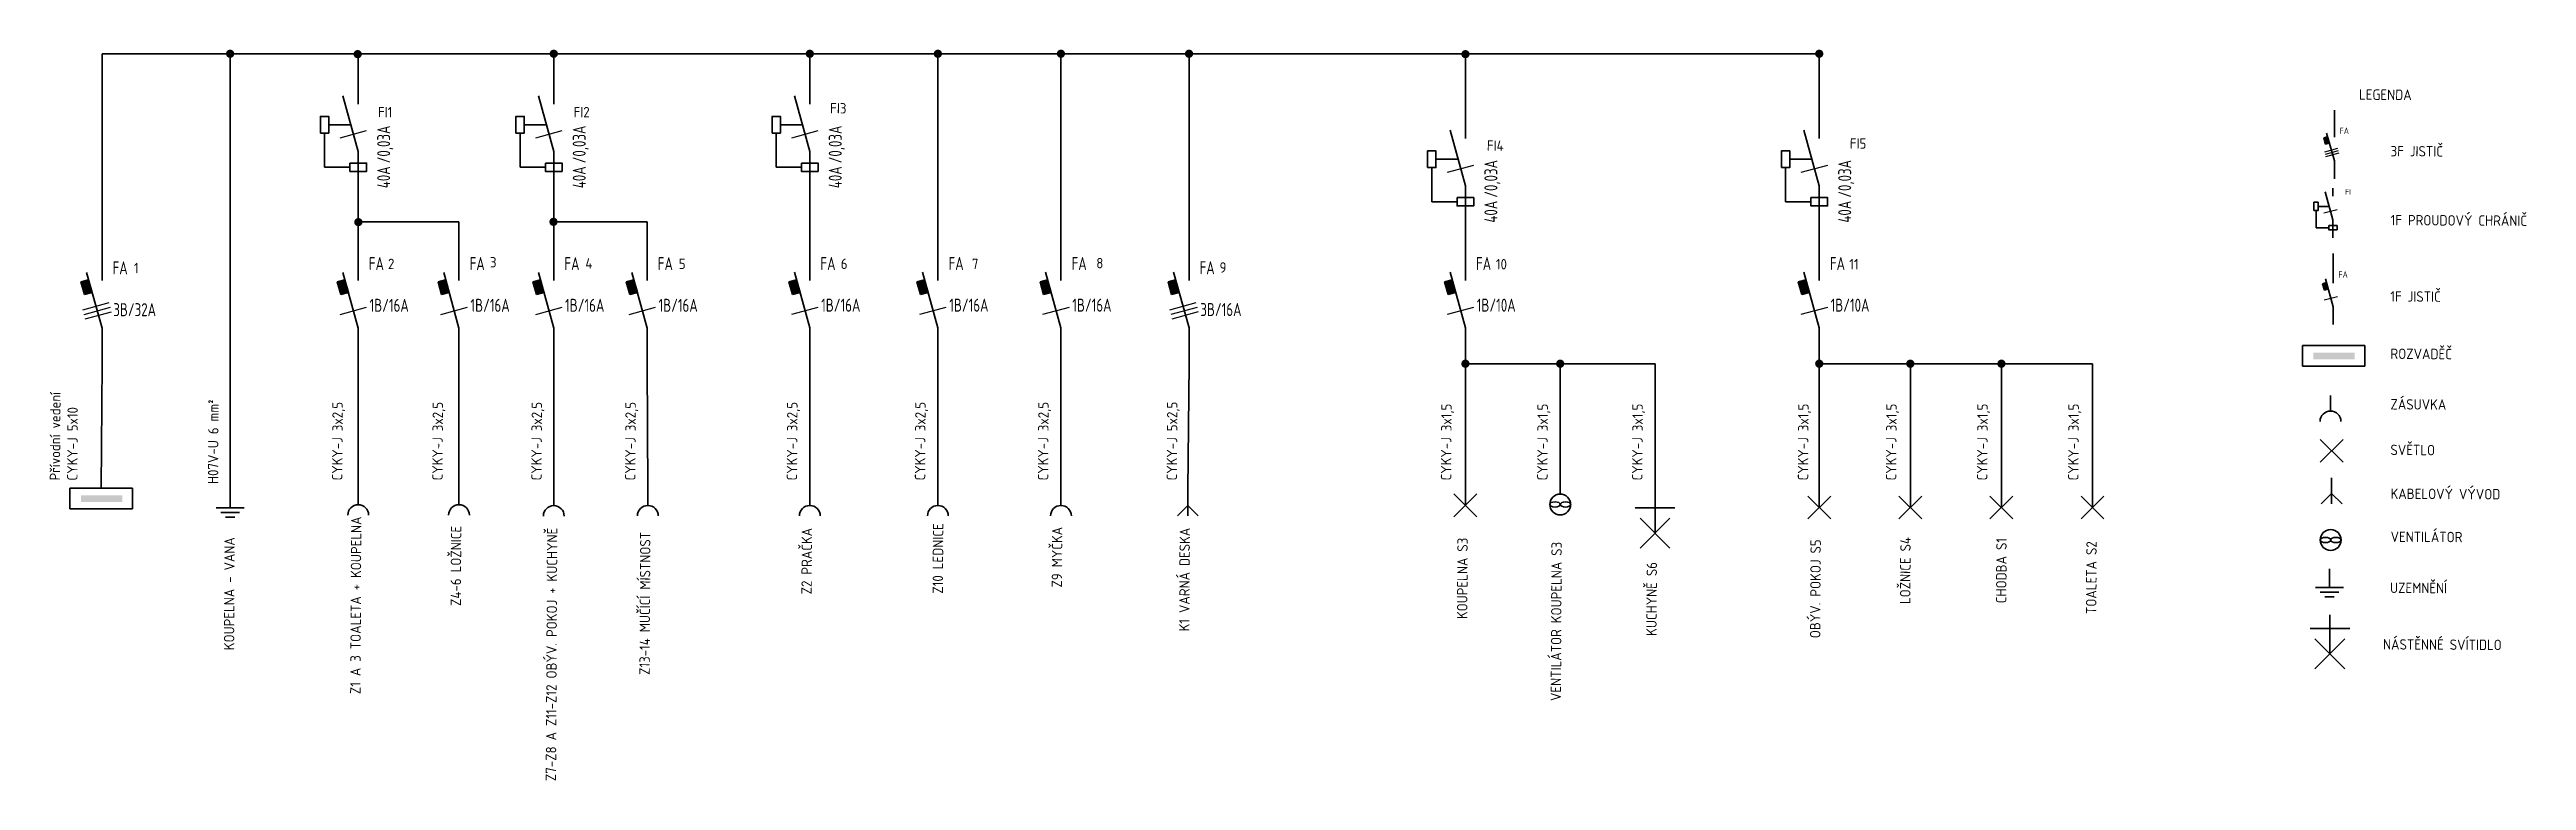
# Model space of a CAD drawing. Header units: millimetres. Extents: x 3248 to 21386, y 2576 to 7929.
import ezdxf
from ezdxf.enums import TextEntityAlignment as Align

# ---------------------------------------------------------------- set-up
doc = ezdxf.new("R2010")
doc.units = ezdxf.units.MM
doc.linetypes.add('ACAD_ISO02W100', pattern=[15, 12, -3])
doc.linetypes.add('ACAD_ISO10W100', pattern=[18.5, 12, -3, 0.5, -3])
for name, color, linetype, lineweight in [('_OP opláštění 1', 255, 'Continuous', 5), ('elektro tenká', 150, 'Continuous', 35), ('ESI_měřeno', 40, 'Continuous', 35), ('ESI_OP', 50, 'ACAD_ISO02W100', 35), ('ESI_rozvadec_line', 1, 'Continuous', 35), ('ESI_rozvadecR_line', 1, 'Continuous', 35), ('ESI_rozvaděč', 212, 'Continuous', 35), ('ESI_svítidla', 50, 'Continuous', 35), ('ESI_uzem', 50, 'Continuous', 35), ('ESI_vývody', 42, 'Continuous', 35), ('ESI_zásuvky', 92, 'Continuous', 35)]:
    doc.layers.add(name, color=color, linetype=linetype, lineweight=lineweight)
for name, color, linetype in [('ESI_rozvadec_poc.fazi', 4, 'Continuous'), ('ESI_rozvadecR_poc.fazi', 4, 'Continuous'), ('ESI_rozvadecR_text', 4, 'Continuous')]:
    doc.layers.add(name, color=color, linetype=linetype)
doc.styles.add('RaCaTEXT', font='isocp2.shx')
doc.styles.get("Standard").update_dxf_attribs({"font": 'arial.ttf'})

# ---------------------------------------------------------------- blocks, each defined once
blk = doc.blocks.new('FA 3F jistic')
at = {"layer": 'ESI_rozvadec_line'}
for p, q in [((98851, -21054), (98851, -21425)), ((98649, -21589), (98722, -21569)), ((98683, -21711), (98649, -21589)), ((98722, -21569), (98756, -21691)), ((98756, -21691), (98683, -21711)), ((98851, -22032), (98851, -22376))]:
    blk.add_line(p, q, dxfattribs=at)
at = {"layer": 'ESI_rozvadec_line', "linetype": 'Continuous'}
for p, q in [((98851, -22032), (98703, -21498)), ((98851, -21577), (98851, -21425))]:
    blk.add_line(p, q, dxfattribs=at)
at = {"layer": 'ESI_rozvadec_line'}
for points in [[(98683, -21711), (98756, -21691), (98649, -21589), (98722, -21569)], [(98756, -21691), (98756, -21691), (98722, -21569)]]:
    blk.add_trace(points, dxfattribs=at)
at = {"layer": 'ESI_rozvadec_poc.fazi'}
for p, q in [((98666, -21857), (98920, -21788)), ((98678, -21901), (98932, -21832)), ((98690, -21944), (98943, -21875))]:
    blk.add_line(p, q, dxfattribs=at)
blk = doc.blocks.new('FA 3F jistič')
at = {"layer": 'ESI_měřeno'}
blk.add_blockref('FA 3F jistic', (-35729, 10418), dxfattribs=at)
at = {"layer": 'ESI_rozvadecR_text', "style": 'RaCaTEXT', "width": 0.8}
blk.add_text('FA', height=125, dxfattribs=at).set_placement((63223, -11099))
blk = doc.blocks.new('FA 3f jis')
at = {"layer": 'ESI_OP'}
blk.add_blockref('FA 3F jistič', (-63122, 11958), dxfattribs=at)
at = {"layer": 'ESI_rozvadecR_text', "style": 'RaCaTEXT', "width": 0.8}
for tag, p in [('5', (308, 864)), ('16A', (109, 458))]:
    blk.add_attdef(tag, p, '', height=125, dxfattribs=at)
blk = doc.blocks.new('*U12')
at = {"layer": 'ESI_rozvaděč'}
for p, q in [((600, 200), (0, 200)), ((0, 200), (0, 0)), ((0, 0), (600, 0)), ((600, 0), (600, 200))]:
    blk.add_line(p, q, dxfattribs=at)
blk.add_solid([(105, 67), (503, 67), (105, 131), (503, 131)], dxfattribs=at)
blk = doc.blocks.new('FA 1F jistic')
at = {"layer": 'ESI_rozvadecR_line'}
for p, q in [((6305, 2755), (6305, 2342)), ((6104, 2178), (6177, 2198)), ((6138, 2056), (6104, 2178)), ((6177, 2198), (6211, 2076)), ((6211, 2076), (6138, 2056)), ((6305, 1735), (6305, 1391))]:
    blk.add_line(p, q, dxfattribs=at)
at = {"layer": 'ESI_rozvadecR_line', "linetype": 'Continuous'}
for p, q in [((6305, 1735), (6158, 2269)), ((6305, 2190), (6305, 2342))]:
    blk.add_line(p, q, dxfattribs=at)
at = {"layer": 'ESI_rozvadecR_line'}
for points in [[(6138, 2056), (6211, 2076), (6104, 2178), (6177, 2198)], [(6211, 2076), (6211, 2076), (6177, 2198)]]:
    blk.add_trace(points, dxfattribs=at)
at = {"layer": 'ESI_rozvadecR_poc.fazi'}
blk.add_line((6132, 1866), (6386, 1935), dxfattribs=at)
at = {"layer": 'ESI_rozvadecR_text', "style": 'RaCaTEXT', "width": 0.8}
blk.add_text('FA', height=125, dxfattribs=at).set_placement((6407, 2291))
blk = doc.blocks.new('FA 1F jistič')
at = {"layer": 'ESI_rozvadecR_line', "linetype": 'ACAD_ISO10W100'}
blk.add_blockref('FA 1F jistic', (-6305, -1391), dxfattribs=at)
at = {"layer": 'ESI_rozvadecR_text', "style": 'RaCaTEXT', "width": 0.8}
for tag, p in [('1', (308, 901)), ('6A', (109, 500))]:
    blk.add_attdef(tag, p, '', height=125, dxfattribs=at)
blk = doc.blocks.new('zas')
at = {"layer": 'ESI_zásuvky'}
blk.add_line((150, 0), (0, 0), dxfattribs=at)
blk.add_arc((250, 0), 100, 90, 270, dxfattribs=at)
blk = doc.blocks.new('chranic')
at = {"layer": 'ESI_rozvadecR_line', "color": 1, "linetype": 'Continuous'}
for p, q in [((0, 344), (-148, 878)), ((0, 799), (0, 951)), ((-323, 520), (-323, 192)), ((-70, 600), (-283, 600)), ((-323, 192), (-80, 192))]:
    blk.add_line(p, q, dxfattribs=at)
at = {"layer": 'ESI_rozvadecR_line', "color": 1}
blk.add_line((0, 344), (0, 0), dxfattribs=at)
at = {"layer": 'ESI_rozvadecR_line', "color": 1, "linetype": 'Continuous'}
for points in [[(-363, 520), (-363, 680), (-283, 680), (-283, 520)], [(-80, 232), (80, 232), (80, 152), (-80, 152)]]:
    blk.add_lwpolyline(points, close=True, dxfattribs=at)
at = {"layer": 'ESI_rozvadecR_poc.fazi', "color": 4}
blk.add_line((-173, 475), (81, 544), dxfattribs=at)
at = {"layer": 'ESI_rozvadecR_text', "style": 'RaCaTEXT', "width": 0.8}
blk.add_attdef('IZ', (307, 230), '', height=125, rotation=90, dxfattribs=at)
blk.add_attdef('IN', text='', height=125, rotation=90, dxfattribs=at).set_placement((307, 201), align=Align.RIGHT)
blk = doc.blocks.new('sv')
at = {"layer": 'ESI_svítidla'}
for p, q in [((-110, -110), (110, 110)), ((110, -110), (-110, 110))]:
    blk.add_line(p, q, dxfattribs=at)
blk = doc.blocks.new('3vyv')
at = {"layer": 'ESI_vývody'}
for p, q in [((0, 0), (250, 0)), ((150, 0), (250, 100)), ((250, 100), (150, 0)), ((150, 0), (250, -100))]:
    blk.add_line(p, q, dxfattribs=at)
blk = doc.blocks.new('*U13')
at = {"layer": 'elektro tenká', "true_color": 0xed1f24}
h = blk.add_hatch(color=240, dxfattribs=at)
h.dxf.hatch_style = 1
h.paths.add_polyline_path([(2, 0, 1), (-2, 0, 1)])
blk = doc.blocks.new('uzem')
at = {"layer": 'ESI_uzem'}
for p, q in [((65215, 10395), (65215, 10215)), ((65215, 10215), (65080, 10215)), ((65125, 10170), (65215, 10170)), ((65170, 10125), (65260, 10125)), ((65215, 10215), (65350, 10215)), ((65215, 10170), (65305, 10170))]:
    blk.add_line(p, q, dxfattribs=at)
blk = doc.blocks.new('*U18')
at = {"layer": 'elektro tenká', "true_color": 0xed1f24}
h = blk.add_hatch(color=240, dxfattribs=at)
h.dxf.hatch_style = 1
h.paths.add_polyline_path([(2, 0, 1), (-2, 0, 1)])
blk = doc.blocks.new('*U19')
at = {"layer": 'elektro tenká', "true_color": 0xed1f24}
h = blk.add_hatch(color=240, dxfattribs=at)
h.dxf.hatch_style = 1
h.paths.add_polyline_path([(2, 0, 1), (-2, 0, 1)])
blk = doc.blocks.new('*U20')
at = {"layer": 'elektro tenká', "true_color": 0xed1f24}
h = blk.add_hatch(color=240, dxfattribs=at)
h.dxf.hatch_style = 1
h.paths.add_polyline_path([(2, 0, 1), (-2, 0, 1)])
blk = doc.blocks.new('*U21')
at = {"layer": 'elektro tenká', "true_color": 0xed1f24}
h = blk.add_hatch(color=240, dxfattribs=at)
h.dxf.hatch_style = 1
h.paths.add_polyline_path([(2, 0, 1), (-2, 0, 1)])
blk = doc.blocks.new('*U22')
at = {"layer": 'elektro tenká', "true_color": 0xed1f24}
h = blk.add_hatch(color=240, dxfattribs=at)
h.dxf.hatch_style = 1
h.paths.add_polyline_path([(2, 0, 1), (-2, 0, 1)])
blk = doc.blocks.new('*U23')
at = {"layer": 'elektro tenká', "true_color": 0xed1f24}
h = blk.add_hatch(color=240, dxfattribs=at)
h.dxf.hatch_style = 1
h.paths.add_polyline_path([(2, 0, 1), (-2, 0, 1)])
blk = doc.blocks.new('*U24')
at = {"layer": 'elektro tenká', "true_color": 0xed1f24}
h = blk.add_hatch(color=240, dxfattribs=at)
h.dxf.hatch_style = 1
h.paths.add_polyline_path([(2, 0, 1), (-2, 0, 1)])
blk = doc.blocks.new('*U26')
at = {"layer": 'elektro tenká', "true_color": 0xed1f24}
h = blk.add_hatch(color=240, dxfattribs=at)
h.dxf.hatch_style = 1
h.paths.add_polyline_path([(2, 0, 1), (-2, 0, 1)])
blk = doc.blocks.new('*U27')
at = {"layer": 'elektro tenká', "true_color": 0xed1f24}
h = blk.add_hatch(color=240, dxfattribs=at)
h.dxf.hatch_style = 1
h.paths.add_polyline_path([(2, 0, 1), (-2, 0, 1)])
blk = doc.blocks.new('nsv')
at = {"layer": 'ESI_svítidla'}
for p, q in [((52790, 11002), (52790, 10711)), ((52866, 10966), (53085, 10747)), ((53085, 10966), (52866, 10747)), ((52976, 10857), (52689, 10857))]:
    blk.add_line(p, q, dxfattribs=at)
blk = doc.blocks.new('*U30')
at = {"layer": 'elektro tenká', "true_color": 0xed1f24}
h = blk.add_hatch(color=240, dxfattribs=at)
h.dxf.hatch_style = 1
h.paths.add_polyline_path([(2, 0, 1), (-2, 0, 1)])

msp = doc.modelspace()

# ---------------------------------------------------------------- linework, layer by layer
at = {"layer": 'ESI_rozvadec_line'}
for p, q in [((4570, 7898), (3632, 7898)), ((4570, 7898), (4570, 4710)), ((5508, 7898), (4570, 7898)), ((4901, 7898), (4901, 7898)), ((6940, 7646), (6940, 7898)), ((6940, 7898), (8815, 7898)), ((8815, 7898), (9753, 7898)), ((8815, 7898), (8815, 7646)), ((10185, 7898), (9247, 7898)), ((9716, 7898), (10654, 7898)), ((10654, 7898), (11592, 7898)), ((10654, 7898), (11592, 7898)), ((11592, 7898), (12062, 7898)), ((16207, 7394), (16207, 7898)), ((5508, 6667), (5508, 6920)), ((6940, 6920), (6940, 6667)), ((8815, 6920), (8815, 6668)), ((13616, 5628), (14310, 5628)), ((14310, 5628), (15005, 5628)), ((16874, 5628), (16207, 5628)), ((17541, 5628), (16874, 5628)), ((17541, 5628), (18208, 5628))]:
    msp.add_line(p, q, dxfattribs=at)
at = {"layer": 'ESI_rozvadecR_line'}
for p, q in [((3632, 6635), (3632, 7898)), ((4482, 7898), (4005, 7898)), ((4482, 7898), (12880, 7898)), ((5508, 7646), (5508, 7898)), ((9753, 7898), (9753, 6668)), ((10654, 7898), (10654, 6668)), ((11592, 6636), (11592, 7898)), ((12880, 7898), (14977, 7898)), ((13616, 7394), (13616, 7898)), ((14977, 7898), (15644, 7898)), ((15644, 7898), (16207, 7898)), ((5508, 6667), (6246, 6667)), ((6940, 6667), (7624, 6667)), ((3632, 5627), (3625, 4718)), ((5508, 5627), (5508, 4923)), ((6246, 5627), (6246, 4710)), ((6940, 5627), (6940, 4703)), ((7624, 5627), (7629, 4704)), ((8815, 5628), (8815, 4704)), ((9753, 5628), (9753, 4704)), ((10654, 5628), (10654, 4704)), ((11583, 4704), (11592, 5628)), ((13616, 5628), (13616, 4647)), ((14310, 5628), (14310, 4673)), ((15005, 5628), (15005, 4673)), ((16207, 5628), (16207, 4575)), ((16874, 5628), (16874, 4575)), ((17541, 5628), (17541, 4575)), ((18208, 5628), (18208, 4575)), ((5508, 4923), (5508, 4710)), ((13616, 4647), (13616, 4590))]:
    msp.add_line(p, q, dxfattribs=at)
at = {"layer": 'ESI_svítidla', "ltscale": 2}
for centre in [(14310, 4597), (19952, 4337)]:
    msp.add_circle(centre, 76.2, dxfattribs=at)
for centre in [(14272, 4597), (19914, 4337)]:
    msp.add_ellipse(centre, major_axis=(38.1, 0), ratio=0.5, dxfattribs=at)
at = {"layer": 'ESI_svítidla', "ltscale": 2, "extrusion": (0, 0, -1)}
for centre in [(14349, 4597), (19990, 4337)]:
    msp.add_ellipse(centre, major_axis=(-38.1, 0), ratio=0.5, dxfattribs=at)

# ---------------------------------------------------------------- block references
for name, p, xscale, yscale, zscale in [('FA 3f jis', (19979, 6982), 0.3812080456036812, 0.3812080456036812, 0.3812080456036812), ('*U12', (19745, 5610), 0.7624160912073623, 0.7624160912073623, 0.7624160912073623), ('*U12', (3397, 4565), 0.7624160912073623, 0.7624160912073623, 0.7624160912073623)]:
    msp.add_blockref(name, p, dxfattribs=dict(xscale=xscale, yscale=yscale, zscale=zscale))
ref = msp.add_blockref('FA 3f jis', (3632, 5627), dxfattribs=dict(xscale=0.7624160912073623, yscale=0.7624160912073623, zscale=0.7624160912073623))
ref.add_attrib('16A', '3B/32A', (3715, 5976), dxfattribs={"layer": 'ESI_rozvadecR_text', "height": 95.3, "style": 'RaCaTEXT', "width": 0.8})
at = {"layer": '_OP opláštění 1', "ltscale": 2, "rotation": 270}
for p in [(4148, 57362), (9090, 56478)]:
    msp.add_blockref('nsv', p, dxfattribs=at)
at = {"layer": 'ESI_rozvadecR_line', "xscale": 0.7624160912073623, "yscale": 0.7624160912073623, "zscale": 0.7624160912073623}
for p in [(5508, 6920), (6940, 6920), (8815, 6920), (13616, 6668), (16207, 6668)]:
    msp.add_blockref('chranic', p, dxfattribs=at).add_auto_attribs({'IN': '40A', 'IZ': '/0,03A'})
at = {"layer": 'ESI_rozvadecR_line'}
for name, p, xscale, yscale, zscale in [('chranic', (19968, 6551), 0.3812080456036812, 0.3812080456036812, 0.3812080456036812), ('FA 1F jistič', (19970, 5914), 0.3812080456036812, 0.3812080456036812, 0.3812080456036812), ('sv', (19959, 4990), 0.7624160912073623, 0.7624160912073623, 0.7624160912073623), ('sv', (13616, 4590), 0.7624160912073623, 0.7624160912073623, 0.7624160912073623), ('sv', (16207, 4575), 0.7624160912073623, 0.7624160912073623, 0.7624160912073623), ('sv', (16874, 4575), 0.7624160912073623, 0.7624160912073623, 0.7624160912073623), ('sv', (17541, 4575), 0.7624160912073623, 0.7624160912073623, 0.7624160912073623), ('sv', (18208, 4575), 0.7624160912073623, 0.7624160912073623, 0.7624160912073623)]:
    msp.add_blockref(name, p, dxfattribs=dict(at, xscale=xscale, yscale=yscale, zscale=zscale))
ref = msp.add_blockref('FA 1F jistič', (5508, 5627), dxfattribs=dict(at, xscale=0.7624160912073623, yscale=0.7624160912073623, zscale=0.7624160912073623))
ref.add_attrib('6A', '1B/16A', (5591, 6008), dxfattribs={"layer": 'ESI_rozvadecR_text', "height": 95.3, "style": 'RaCaTEXT', "width": 0.8})
ref = msp.add_blockref('FA 1F jistič', (6246, 5627), dxfattribs=dict(at, xscale=0.7624160912073623, yscale=0.7624160912073623, zscale=0.7624160912073623))
ref.add_attrib('6A', '1B/16A', (6330, 6008), dxfattribs={"layer": 'ESI_rozvadecR_text', "height": 95.3, "style": 'RaCaTEXT', "width": 0.8})
ref = msp.add_blockref('FA 1F jistič', (6940, 5627), dxfattribs=dict(at, xscale=0.7624160912073623, yscale=0.7624160912073623, zscale=0.7624160912073623))
ref.add_attrib('6A', '1B/16A', (7023, 6008), dxfattribs={"layer": 'ESI_rozvadecR_text', "height": 95.3, "style": 'RaCaTEXT', "width": 0.8})
ref = msp.add_blockref('FA 1F jistič', (7624, 5627), dxfattribs=dict(at, xscale=0.7624160912073623, yscale=0.7624160912073623, zscale=0.7624160912073623))
ref.add_attrib('6A', '1B/16A', (7707, 6008), dxfattribs={"layer": 'ESI_rozvadecR_text', "height": 95.3, "style": 'RaCaTEXT', "width": 0.8})
ref = msp.add_blockref('FA 1F jistič', (8815, 5628), dxfattribs=dict(at, xscale=0.7624160912073623, yscale=0.7624160912073623, zscale=0.7624160912073623))
ref.add_attrib('6A', '1B/16A', (8898, 6009), dxfattribs={"layer": 'ESI_rozvadecR_text', "height": 95.3, "style": 'RaCaTEXT', "width": 0.8})
ref = msp.add_blockref('FA 1F jistič', (9753, 5628), dxfattribs=dict(at, xscale=0.7624160912073623, yscale=0.7624160912073623, zscale=0.7624160912073623))
ref.add_attrib('6A', '1B/16A', (9836, 6009), dxfattribs={"layer": 'ESI_rozvadecR_text', "height": 95.3, "style": 'RaCaTEXT', "width": 0.8})
ref = msp.add_blockref('FA 1F jistič', (10654, 5628), dxfattribs=dict(at, xscale=0.7624160912073623, yscale=0.7624160912073623, zscale=0.7624160912073623))
ref.add_attrib('6A', '1B/16A', (10737, 6009), dxfattribs={"layer": 'ESI_rozvadecR_text', "height": 95.3, "style": 'RaCaTEXT', "width": 0.8})
ref = msp.add_blockref('FA 3f jis', (11592, 5628), dxfattribs=dict(at, xscale=0.7624160912073623, yscale=0.7624160912073623, zscale=0.7624160912073623))
ref.add_attrib('16A', '3B/16A', (11675, 5977), dxfattribs={"layer": 'ESI_rozvadecR_text', "height": 95.3, "style": 'RaCaTEXT', "width": 0.8})
ref = msp.add_blockref('FA 1F jistič', (13616, 5628), dxfattribs=dict(at, xscale=0.7624160912073623, yscale=0.7624160912073623, zscale=0.7624160912073623))
ref.add_attrib('6A', '1B/10A', (13699, 6009), dxfattribs={"layer": 'ESI_rozvadecR_text', "height": 95.3, "style": 'RaCaTEXT', "width": 0.8})
ref = msp.add_blockref('FA 1F jistič', (16207, 5628), dxfattribs=dict(at, xscale=0.7624160912073623, yscale=0.7624160912073623, zscale=0.7624160912073623))
ref.add_attrib('6A', '1B/10A', (16290, 6009), dxfattribs={"layer": 'ESI_rozvadecR_text', "height": 95.3, "style": 'RaCaTEXT', "width": 0.8})
at = {"layer": 'ESI_rozvadecR_line', "xscale": 0.7624160912073623, "yscale": 0.7624160912073623, "zscale": 0.7624160912073623, "rotation": 270}
for name, p in [('zas', (19951, 5396)), ('3vyv', (19959, 4793)), ('zas', (5508, 4710)), ('zas', (6246, 4710)), ('zas', (6940, 4703)), ('zas', (7629, 4704)), ('zas', (8815, 4704)), ('zas', (9753, 4704)), ('zas', (10654, 4704)), ('3vyv', (11583, 4704))]:
    msp.add_blockref(name, p, dxfattribs=at)
at = {"layer": 'ESI_rozvadecR_text', "xscale": 15.24832182414725, "yscale": 15.24832182414725, "zscale": 15.24832182414725}
for name, p in [('*U13', (4570, 7898)), ('*U13', (5504, 7895)), ('*U18', (6940, 7898)), ('*U19', (8815, 7898)), ('*U20', (9753, 7898)), ('*U21', (10654, 7898)), ('*U22', (11592, 7898)), ('*U13', (13616, 7895)), ('*U13', (16207, 7898)), ('*U13', (5509, 6665)), ('*U13', (6938, 6667)), ('*U24', (13616, 5628)), ('*U27', (14310, 5628)), ('*U23', (16207, 5628)), ('*U30', (16874, 5628)), ('*U26', (17541, 5628))]:
    msp.add_blockref(name, p, dxfattribs=at)
at = {"layer": 'ESI_uzem', "ltscale": 2, "xscale": 0.7624160912073623, "yscale": 0.7624160912073623, "zscale": 0.7624160912073623}
for p in [(-45151, -3215), (-29777, -3799)]:
    msp.add_blockref('uzem', p, dxfattribs=at)

# ---------------------------------------------------------------- texts
at = {"layer": 'ESI_rozvadecR_text', "attachment_point": 1}
for s, width, gutter_width, heights, insert, char_height, rotation in [('{\\Fisocp2|c238;LEGENDA}', 2334.3, 9.53, [57.6], (20160, 7637), 76.24, 359.713), ('{\\Fisocp2|c238;FI1}', 2334.3, 9.53, [57.6], (5653, 7509), 76.24, 359.713), ('{\\Fisocp2|c238;FI2}', 2334.3, 9.53, [57.6], (7085, 7509), 76.24, 359.713), ('{\\Fisocp2|c238;FI3}', 2334.3, 9.53, [57.6], (8964, 7537), 76.24, 359.713), ('{\\Fisocp2|c238;FI4}', 2334.3, 9.53, [57.6], (13773, 7263), 76.24, 359.713), ('{\\Fisocp2|c238;FI5}', 2334.3, 9.53, [57.6], (16431, 7279), 76.24, 359.713), ('{\\Fisocp2|c238;3F JISTIČ}', 2334.3, 9.53, [57.6], (20391, 7223), 76.24, 359.713), ('{\\Fisocp2|c238;FI}', 1167.15, 4.77, [28.8], (20057, 6905), 38.12, 359.713), ('{\\Fisocp2|c238;1F PROUDOVÝ CHRÁNIČ}', 2334.3, 9.53, [57.6], (20391, 6718), 76.24, 359.713), ('{\\Fisocp2|c238;1}', 2334.3, 9.53, [57.6], (3866, 6367), 76.24, 359.713), ('{\\Fisocp2|c238;2}', 2334.3, 9.53, [57.6], (5726, 6397), 76.24, 359.713), ('{\\Fisocp2|c238;3}', 2334.3, 9.53, [57.6], (6473, 6409), 76.24, 359.713), ('{\\Fisocp2|c238;4}', 2334.3, 9.53, [57.6], (7172, 6401), 76.24, 359.713), ('{\\Fisocp2|c238;5}', 2334.3, 9.53, [57.6], (7856, 6398), 76.24, 359.713), ('{\\Fisocp2|c238;6}', 2334.3, 9.53, [57.6], (9042, 6398), 76.24, 359.713), ('{\\Fisocp2|c238;7}', 2334.3, 9.53, [57.6], (10002, 6398), 76.24, 359.713), ('{\\Fisocp2|c238;8}', 2334.3, 9.53, [57.6], (10913, 6403), 76.24, 359.713), ('{\\Fisocp2|c238;9}', 2334.3, 9.53, [57.6], (11816, 6371), 76.24, 359.713), ('{\\Fisocp2|c238;10}', 2334.3, 9.53, [57.6], (13839, 6395), 76.24, 359.713), ('{\\Fisocp2|c238;11}', 2334.3, 9.53, [57.6], (16427, 6395), 76.24, 359.713), ('{\\Fisocp2|c238;1F JISTIČ}', 2334.3, 9.53, [57.6], (20389, 6159), 76.24, 359.713), ('{\\Fisocp2|c238;ROZVADĚČ}', 2334.3, 9.53, [57.6], (20390, 5739), 76.24, 359.713), ('{\\Fisocp2|c238;Přívodní vedení \\PCYKY-J 5x10}', 2334.3, 9.53, [0], (3249, 4773), 76.24, 89.713), ('{\\Fisocp2|c238;H07V-U 6 mm²}', 2334.3, 9.53, [0], (4407, 4747), 76.24, 89.713), ('{\\Fisocp2|c238;CYKY-J 3x2,5}', 2334.3, 9.53, [0], (5316, 4773), 76.24, 89.713), ('{\\Fisocp2|c238;CYKY-J 3x2,5}', 2334.3, 9.53, [0], (6050, 4773), 76.24, 89.713), ('{\\Fisocp2|c238;CYKY-J 3x2,5}', 2334.3, 9.53, [0], (6775, 4773), 76.24, 89.713), ('{\\Fisocp2|c238;CYKY-J 3x2,5}', 2334.3, 9.53, [0], (7462, 4773), 76.24, 89.713), ('{\\Fisocp2|c238;CYKY-J 3x2,5}', 2334.3, 9.53, [0], (8646, 4773), 76.24, 89.713), ('{\\Fisocp2|c238;CYKY-J 3x2,5}', 2334.3, 9.53, [0], (9584, 4773), 76.24, 89.713), ('{\\Fisocp2|c238;CYKY-J 3x2,5}', 2334.3, 9.53, [0], (10485, 4773), 76.24, 89.713), ('{\\Fisocp2|c238;CYKY-J 5x2,5}', 2334.3, 9.53, [0], (11428, 4773), 76.24, 89.713), ('{\\Fisocp2|c238;CYKY-J 3x1,5}', 2334.3, 9.53, [0], (13436, 4773), 76.24, 89.713), ('{\\Fisocp2|c238;CYKY-J 3x1,5}', 2334.3, 9.53, [0], (14141, 4773), 76.24, 89.713), ('{\\Fisocp2|c238;CYKY-J 3x1,5}', 2334.3, 9.53, [0], (14836, 4773), 76.24, 89.713), ('{\\Fisocp2|c238;CYKY-J 3x1,5}', 2334.3, 9.53, [0], (16050, 4773), 76.24, 89.713), ('{\\Fisocp2|c238;CYKY-J 3x1,5}', 2334.3, 9.53, [0], (16695, 4773), 76.24, 89.713), ('{\\Fisocp2|c238;CYKY-J 3x1,5}', 2334.3, 9.53, [0], (17362, 4773), 76.24, 89.713), ('{\\Fisocp2|c238;CYKY-J 3x1,5}', 2334.3, 9.53, [0], (18029, 4773), 76.24, 89.713), ('{\\Fisocp2|c238;ZÁSUVKA}', 2334.3, 9.53, [57.6], (20390, 5369), 76.24, 359.713), ('{\\Fisocp2|c238;SVĚTLO}', 2334.3, 9.53, [57.6], (20390, 5035), 76.24, 359.713), ('{\\Fisocp2|c238;KABELOVÝ VÝVOD}', 2334.3, 9.53, [57.6], (20391, 4714), 76.24, 359.713), ('{\\Fisocp2|c238;Z1 A 3 TOALETA + KOUPELNA}', 2334.3, 9.53, [0], (5449, 3208), 76.24, 89.713), ('{\\Fisocp2|c238;Z4-6 LOŽNICE}', 2334.3, 9.53, [0], (6184, 3854), 76.24, 89.713), ('{\\Fisocp2|c238;Z7-Z8 A Z11-Z12 OBÝV. POKOJ + KUCHYNĚ}', 2334.3, 9.53, [0], (6881, 2571), 76.24, 89.713), ('{\\Fisocp2|c238;Z13-14 MUČÍCÍ MÍSTNOST}', 2334.3, 9.53, [0], (7567, 3349), 76.24, 89.713), ('{\\Fisocp2|c238;Z2 PRAČKA}', 2334.3, 9.53, [0], (8753, 3939), 76.24, 89.713), ('{\\Fisocp2|c238;Z10 LEDNICE}', 2334.3, 9.53, [0], (9714, 3944), 76.24, 89.713), ('{\\Fisocp2|c238;Z9 MYČKA}', 2334.3, 9.53, [0], (10586, 3989), 76.24, 89.713), ('{\\Fisocp2|c238;K1 VARNÁ DESKA}', 2334.3, 9.53, [0], (11519, 3668), 76.24, 89.713), ('{\\Fisocp2|c238;LOŽNICE S4}', 2334.3, 9.53, [0], (16798, 3868), 76.24, 89.713), ('{\\Fisocp2|c238;VENTILÁTOR}', 2334.3, 9.53, [57.6], (20391, 4399), 76.24, 359.713), ('{\\Fisocp2|c238;KOUPELNA - VANA}', 2334.3, 9.53, [0], (4524, 3530), 76.24, 89.713), ('{\\Fisocp2|c238;KOUPELNA S3}', 2334.3, 9.53, [0], (13554, 3758), 76.24, 89.713), ('{\\Fisocp2|c238;VENTILÁTOR KOUPELNA S3}', 2334.3, 9.53, [0], (14240, 3158), 76.24, 89.713), ('{\\Fisocp2|c238;OBÝV. POKOJ S5}', 2334.3, 9.53, [0], (16139, 3618), 76.24, 89.713), ('{\\Fisocp2|c238;CHODBA S1}', 2334.3, 9.53, [0], (17501, 3874), 76.24, 89.713), ('{\\Fisocp2|c238;TOALETA S2}', 2334.3, 9.53, [0], (18160, 3795), 76.24, 89.713), ('{\\Fisocp2|c238;KUCHYNĚ S6}', 2334.3, 9.53, [0], (14940, 3635), 76.24, 89.713), ('{\\Fisocp2|c238;UZEMNĚNÍ }', 2334.3, 9.53, [57.6], (20387, 4025), 76.24, 359.713), ('{\\Fisocp2|c238;NÁSTĚNNÉ SVÍTIDLO}', 2334.3, 9.53, [57.6], (20336, 3611), 76.24, 359.713)]:
    msp.add_mtext_dynamic_manual_height_columns(s, width=width, gutter_width=gutter_width, heights=heights, dxfattribs=dict(at, insert=insert, char_height=char_height, rotation=rotation))

doc.saveas('drawing.dxf')
